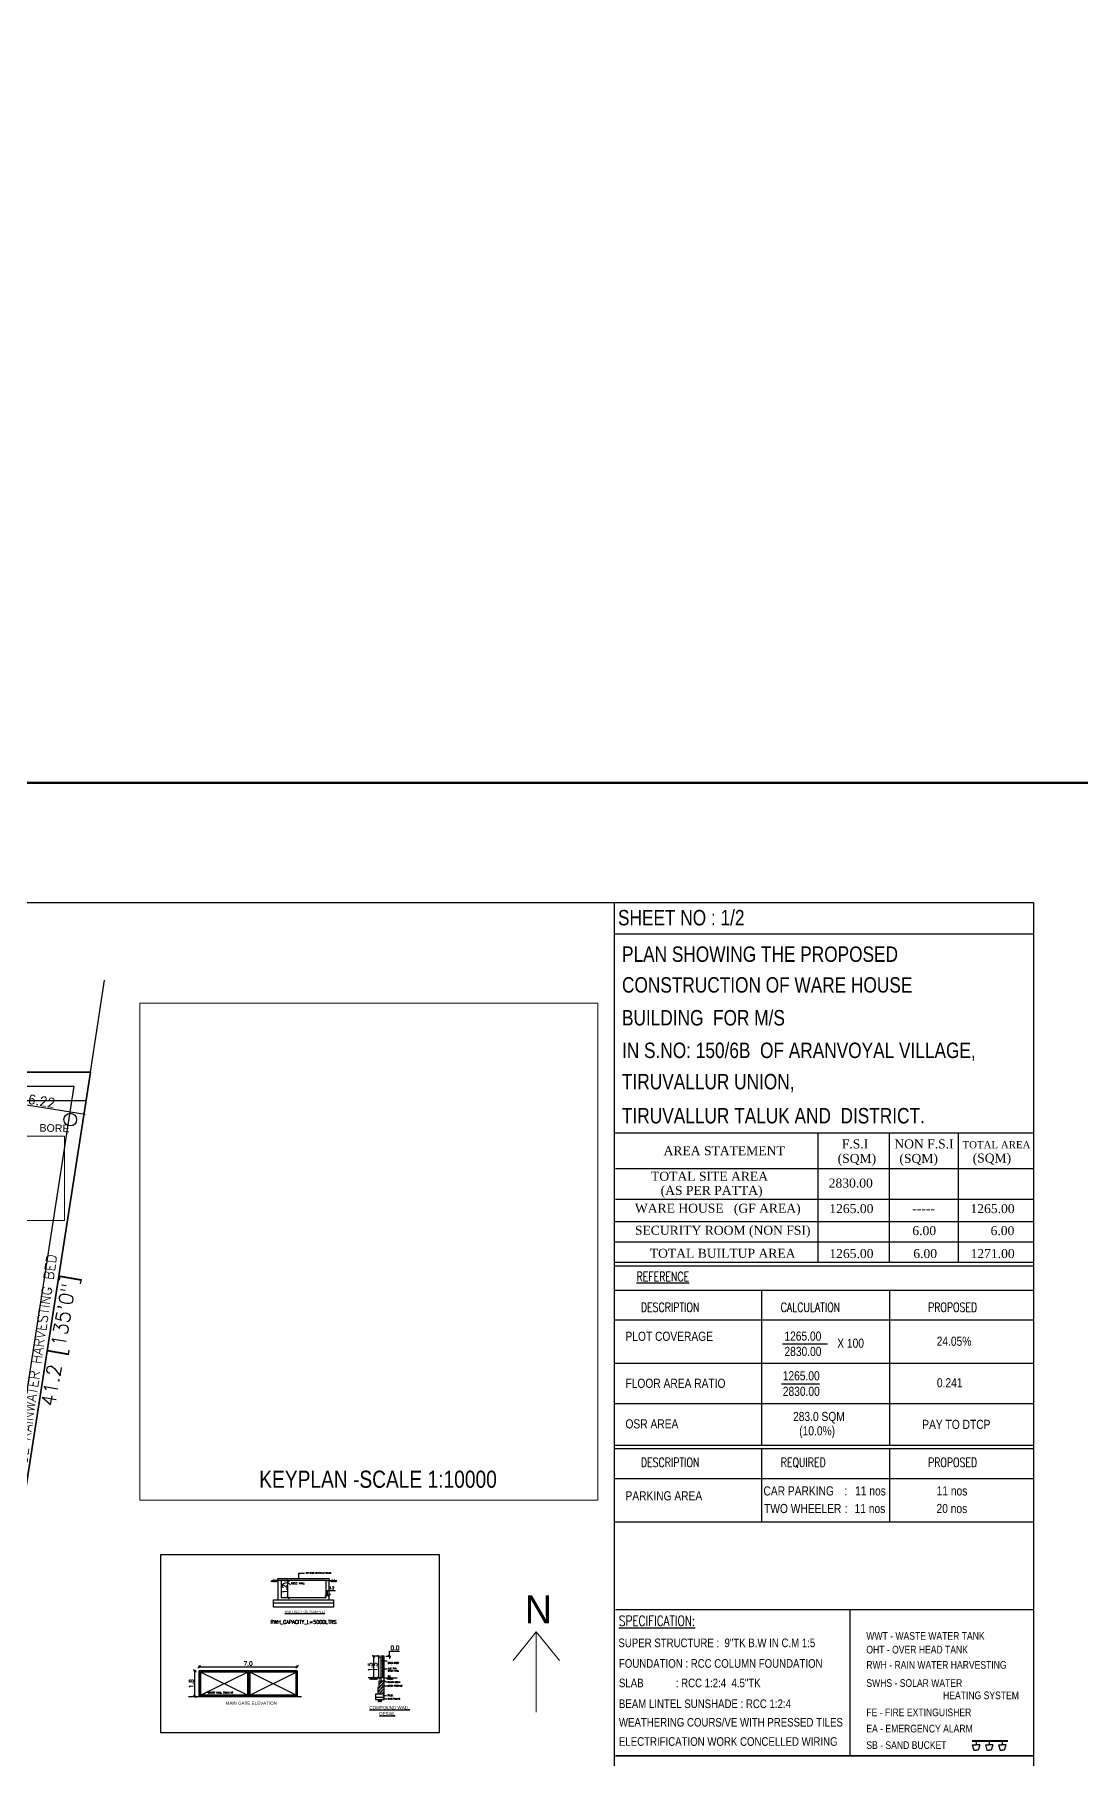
# Model space of a CAD drawing. Header units: metres. Extents: x -178271 to 51524, y -130823 to -18998.
# Drawn here: x -177699.7 to -177625.4, y -113954.4 to -113831.9 of the extents above; entities that cross this region are included whole.
import ezdxf

# ---------------------------------------------------------------- set-up
doc = ezdxf.new("R2010")
doc.units = ezdxf.units.M
doc.header["$MEASUREMENT"] = 0
for name, color, linetype, lineweight in [('BLK_1_INTERNAL_VEHICULAR_ACCESS', 161, 'Continuous', 0), ('Dimension', 7, 'Continuous', 9), ('FLOOR-GROUND', 7, 'Continuous', 50), ('LOCATION_PLAN', 7, 'Continuous', 0), ('NORTH_DIRECTION', 7, 'Continuous', 0), ('WALL', 1, 'Continuous', 30)]:
    doc.layers.add(name, color=color, linetype=linetype, lineweight=lineweight)
for name, color, linetype in [('BLK_1_LVL_0_REAR_SETBACK', 11, 'Continuous'), ('BOUND', 40, 'Continuous'), ('del', 6, 'Continuous'), ('dim', 8, 'Continuous'), ('FURN', 35, 'Continuous'), ('G Line', 253, 'Continuous'), ('LAYER1', 3, 'Continuous'), ('LAYER2', 1, 'Continuous'), ('MAIN_GATE', 57, 'Continuous'), ('PLOT_BOUNDARY', 70, 'Continuous'), ('RN', 52, 'Continuous'), ('RWH', 130, 'Continuous'), ('SNO', 6, 'Continuous'), ('STEX', 1, 'Continuous'), ('TE', 7, 'Continuous'), ('Text', 4, 'Continuous'), ('Topo line', 6, 'Continuous'), ('txt', 2, 'Continuous'), ('WAL', 1, 'Continuous')]:
    doc.layers.add(name, color=color, linetype=linetype)
doc.styles.add('ARIAL', font='arial.ttf')
doc.styles.add('ROMANS', font='romans')
doc.styles.add('ROMANT', font='romant.shx')
doc.styles.add('RS', font='romans.shx')
doc.styles.get("Standard").update_dxf_attribs({"font": 'romans.shx'})
doc.styles.add('style2', font='arial.ttf')
doc.styles.add('style3', font='romantic.ttf', dxfattribs={"width": 0.8})
doc.styles.add('T', font='ROMI____.pfb', dxfattribs={"width": 1.2, "height": 24})
doc.styles.add('T1', font='ROMANS.shx', dxfattribs={"width": 0.96, "height": 4})
doc.styles.add('UATEXT', font='GOTHIC.TTF')
doc.styles.add('USA TEXT', font='GOTHIC.TTF')
doc.dimstyles.new('my1', dxfattribs={"dimtxt": 0.3, "dimasz": 0.1, "dimexe": 0.12, "dimexo": 0.5, "dimgap": 0.1, "dimtad": 1, "dimtoh": 1, "dimzin": 3, "dimdsep": 46, "dimtxsty": 'RS', "dimblk": 'OBLIQUE', "dimcen": 0.09, "dimdle": 0.1, "dimclrd": 8, "dimclre": 8, "dimclrt": 4, "dimadec": 0, "dimazin": 0, "dimtfac": 1, "dimtofl": 0, "dimtmove": 0, "dimatfit": 3, "dimldrblk": 'OBLIQUE', "dimfxl": 0, "dimtolj": 1, "dimtzin": 0, "dimarcsym": 0})
doc.dimstyles.get("Standard").update_dxf_attribs({"dimtxt": 0.3, "dimasz": 0.18, "dimexe": 0.1, "dimexo": 0.22, "dimgap": 0.09, "dimtad": 1, "dimtoh": 1, "dimdec": 1, "dimzin": 0, "dimdsep": 46, "dimtxsty": 'ROMANS', "dimblk": 'OBLIQUE', "dimcen": 0.09, "dimclrd": 8, "dimclre": 8, "dimclrt": 6, "dimadec": 0, "dimazin": 0, "dimtfac": 1, "dimtdec": 1, "dimtofl": 0, "dimtmove": 0, "dimatfit": 3, "dimfxl": 0, "dimtolj": 1, "dimtzin": 0, "dimarcsym": 0})

# ---------------------------------------------------------------- blocks, each defined once
blk = doc.blocks.new('_Oblique')
at = {"color": 0, "linetype": 'ByBlock', "lineweight": -2}
blk.add_line((-0.5, -0.5), (0.5, 0.5), dxfattribs=at)
blk = doc.blocks.new('*D222')
at = {"layer": 'Defpoints', "color": 0, "ltscale": 1000}
for p in [(-177702.32, -113907.65), (-177696.17, -113908.6), (-177696.17, -113908.6)]:
    blk.add_point(p, dxfattribs=at)
at = {"layer": 'dim', "color": 8, "lineweight": -2, "ltscale": 1000}
for p, q in [((-177702.41, -113907.63), (-177696.07, -113908.62)), ((-177702.39, -113908.14), (-177702.33, -113907.77)), ((-177696.24, -113909.1), (-177696.18, -113908.72))]:
    blk.add_line(p, q, dxfattribs=at)
at = {"layer": 'dim', "color": 8, "lineweight": -2, "ltscale": 1000, "xscale": 0.1, "yscale": 0.1, "zscale": 0.1}
for p, rotation in [((-177702.32, -113907.65), 171.1741949623895), ((-177696.17, -113908.6), 351.1741949623895)]:
    blk.add_blockref('_Oblique', p, dxfattribs=dict(at, rotation=rotation))
at = {"layer": 'dim', "color": 4, "ltscale": 1000, "insert": (-177699.17, -113907.7), "char_height": 0.65, "attachment_point": 5, "rotation": 351.1742, "style": 'RS'}
blk.add_mtext('\\A1;6.22', dxfattribs=at)
blk = doc.blocks.new('ARROW2')
at = {"layer": 'FURN'}
for points in [[(0, 0, 0, 1.41, 0), (-4, 4, 1.41, 1.41, 0)], [(0, 0, 0, 1.41, 0), (4, 4, 1.41, 1.41, 0)]]:
    blk.add_lwpolyline(points, format="xyseb", dxfattribs=at)
blk = doc.blocks.new('*D242')
at = {"layer": 'Defpoints', "color": 0}
for p in [(-177678.97, -113942.96), (-177678.74, -113942.78), (-177678.74, -113942.96)]:
    blk.add_point(p, dxfattribs=at)
at = {"layer": 'Dimension', "color": 8, "lineweight": -2}
for p, q in [((-177678.97, -113942.74), (-177678.97, -113942.68)), ((-177678.97, -113942.78), (-177678.74, -113942.78)), ((-177678.86, -113942.78), (-177678.86, -113942.45)), ((-177678.86, -113942.45), (-177678.3, -113942.45)), ((-177678.74, -113942.74), (-177678.74, -113942.68))]:
    blk.add_line(p, q, dxfattribs=at)
at = {"layer": 'Dimension', "color": 8, "lineweight": -2, "xscale": 0.18, "yscale": 0.18, "zscale": 0.18, "rotation": 180}
blk.add_blockref('_Oblique', (-177678.97, -113942.78), dxfattribs=at)
at = {"layer": 'Dimension', "color": 8, "lineweight": -2, "xscale": 0.18, "yscale": 0.18, "zscale": 0.18}
blk.add_blockref('_Oblique', (-177678.74, -113942.78), dxfattribs=at)
at = {"layer": 'Dimension', "color": 6, "insert": (-177678.58, -113942.27), "char_height": 0.18, "attachment_point": 5, "style": 'ROMANS'}
blk.add_mtext('\\A1;0.2', dxfattribs=at)
blk = doc.blocks.new('*D243')
at = {"layer": 'Defpoints', "color": 0}
for p in [(-177682.17, -113941.76), (-177681.67, -113941.76), (-177682.17, -113942.96)]:
    blk.add_point(p, dxfattribs=at)
at = {"layer": 'Dimension', "color": 8, "lineweight": -2}
for p, q in [((-177681.95, -113941.76), (-177681.57, -113941.76)), ((-177681.67, -113942.96), (-177681.67, -113941.76)), ((-177681.95, -113942.96), (-177681.57, -113942.96))]:
    blk.add_line(p, q, dxfattribs=at)
at = {"layer": 'Dimension', "color": 8, "lineweight": -2, "xscale": 0.18, "yscale": 0.18, "zscale": 0.18}
for p, rotation in [((-177681.67, -113941.76), 90), ((-177681.67, -113942.96), 270)]:
    blk.add_blockref('_Oblique', p, dxfattribs=dict(at, rotation=rotation))
at = {"layer": 'Dimension', "color": 6, "insert": (-177681.91, -113942.36), "char_height": 0.3, "attachment_point": 5, "rotation": 90, "style": 'ROMANS'}
blk.add_mtext('\\A1;1.2', dxfattribs=at)
blk = doc.blocks.new('*D253')
at = {"layer": 'Defpoints', "color": 0}
for p in [(-177675.23, -113947.13), (-177674.95, -113947.13), (-177674.95, -113948.67)]:
    blk.add_point(p, dxfattribs=at)
at = {"layer": 'Dimension', "color": 8, "lineweight": -2}
for p, q in [((-177675.17, -113947.13), (-177675.33, -113947.13)), ((-177675.23, -113948.67), (-177675.23, -113947.13)), ((-177675.17, -113948.67), (-177675.33, -113948.67))]:
    blk.add_line(p, q, dxfattribs=at)
at = {"layer": 'Dimension', "color": 8, "lineweight": -2, "xscale": 0.18, "yscale": 0.18, "zscale": 0.18}
for p, rotation in [((-177675.23, -113947.13), 90), ((-177675.23, -113948.67), 270)]:
    blk.add_blockref('_Oblique', p, dxfattribs=dict(at, rotation=rotation))
at = {"layer": 'Dimension', "color": 6, "insert": (-177675.47, -113947.9), "char_height": 0.3, "attachment_point": 5, "rotation": 90, "style": 'ROMANS'}
blk.add_mtext('\\A1;1.5', dxfattribs=at)
blk = doc.blocks.new('*D254')
at = {"layer": 'Defpoints', "color": 0}
for p in [(-177674.95, -113947.13), (-177675.59, -113948.67), (-177674.95, -113948.67)]:
    blk.add_point(p, dxfattribs=at)
at = {"layer": 'Dimension', "color": 8, "lineweight": -2}
for p, q in [((-177675.17, -113947.13), (-177675.69, -113947.13)), ((-177675.59, -113947.13), (-177675.59, -113948.67)), ((-177675.17, -113948.67), (-177675.69, -113948.67))]:
    blk.add_line(p, q, dxfattribs=at)
at = {"layer": 'Dimension', "color": 8, "lineweight": -2, "xscale": 0.18, "yscale": 0.18, "zscale": 0.18}
for p, rotation in [((-177675.59, -113947.13), 90), ((-177675.59, -113948.67), 270)]:
    blk.add_blockref('_Oblique', p, dxfattribs=dict(at, rotation=rotation))
at = {"layer": 'Dimension', "color": 6, "insert": (-177675.83, -113947.9), "char_height": 0.3, "attachment_point": 5, "rotation": 90, "style": 'ROMANS'}
blk.add_mtext('\\A1;1.5', dxfattribs=at)
blk = doc.blocks.new('*D255')
at = {"layer": 'Defpoints', "color": 0}
for p in [(-177674.95, -113947.13), (-177674.95, -113947.13), (-177674.47, -113947.13)]:
    blk.add_point(p, dxfattribs=at)
at = {"layer": 'Dimension', "color": 8, "lineweight": -2}
for p, q in [((-177674.73, -113947.13), (-177674.37, -113947.13)), ((-177674.73, -113947.13), (-177674.37, -113947.13)), ((-177674.47, -113947.13), (-177674.47, -113946.77)), ((-177674.47, -113946.77), (-177673.76, -113946.77)), ((-177674.47, -113947.13), (-177674.47, -113947.31))]:
    blk.add_line(p, q, dxfattribs=at)
at = {"layer": 'Dimension', "color": 8, "lineweight": -2, "xscale": 0.18, "yscale": 0.18, "zscale": 0.18}
for rotation in [90, 270]:
    blk.add_blockref('_Oblique', (-177674.47, -113947.13), dxfattribs=dict(at, rotation=rotation))
at = {"layer": 'Dimension', "color": 6, "insert": (-177674.07, -113946.53), "char_height": 0.3, "attachment_point": 5, "style": 'ROMANS'}
blk.add_mtext('\\A1;0.0', dxfattribs=at)
blk = doc.blocks.new('*D256')
at = {"layer": 'Defpoints', "color": 0}
for p in [(-177688.29, -113948.17), (-177687.98, -113948.17), (-177687.98, -113949.98)]:
    blk.add_point(p, dxfattribs=at)
at = {"layer": 'Dimension', "color": 8, "lineweight": -2}
for p, q in [((-177688.2, -113948.17), (-177688.39, -113948.17)), ((-177688.29, -113949.98), (-177688.29, -113948.17)), ((-177688.2, -113949.98), (-177688.39, -113949.98))]:
    blk.add_line(p, q, dxfattribs=at)
at = {"layer": 'Dimension', "color": 8, "lineweight": -2, "xscale": 0.18, "yscale": 0.18, "zscale": 0.18}
for p, rotation in [((-177688.29, -113948.17), 90), ((-177688.29, -113949.98), 270)]:
    blk.add_blockref('_Oblique', p, dxfattribs=dict(at, rotation=rotation))
at = {"layer": 'Dimension', "color": 6, "insert": (-177688.53, -113949.08), "char_height": 0.3, "attachment_point": 5, "rotation": 90, "style": 'ROMANS'}
blk.add_mtext('\\A1;1.8', dxfattribs=at)
blk = doc.blocks.new('*D257')
at = {"layer": 'Defpoints', "color": 0}
for p in [(-177681.02, -113947.88), (-177687.98, -113948.17), (-177681.02, -113948.17)]:
    blk.add_point(p, dxfattribs=at)
at = {"layer": 'Dimension', "color": 8, "lineweight": -2}
for p, q in [((-177687.98, -113947.95), (-177687.98, -113947.78)), ((-177687.98, -113947.88), (-177681.02, -113947.88)), ((-177681.02, -113947.95), (-177681.02, -113947.78))]:
    blk.add_line(p, q, dxfattribs=at)
at = {"layer": 'Dimension', "color": 8, "lineweight": -2, "xscale": 0.18, "yscale": 0.18, "zscale": 0.18, "rotation": 180}
blk.add_blockref('_Oblique', (-177687.98, -113947.88), dxfattribs=at)
at = {"layer": 'Dimension', "color": 8, "lineweight": -2, "xscale": 0.18, "yscale": 0.18, "zscale": 0.18}
blk.add_blockref('_Oblique', (-177681.02, -113947.88), dxfattribs=at)
at = {"layer": 'Dimension', "color": 6, "insert": (-177684.5, -113947.64), "char_height": 0.3, "attachment_point": 5, "style": 'ROMANS'}
blk.add_mtext('\\A1;7.0', dxfattribs=at)

msp = doc.modelspace()

# ---------------------------------------------------------------- linework, layer by layer
for p, q in [((-177658.474, -114008.956), (-177658.474, -113893.585)), ((-177628.768, -113895.848), (-177658.474, -113895.848)), ((-177628.717, -113909.971), (-177658.435, -113909.971)), ((-177628.717, -113909.971), (-177658.435, -113909.971))]:
    msp.add_line(p, q)
at = {"layer": 'BLK_1_INTERNAL_VEHICULAR_ACCESS'}
msp.add_lwpolyline([(-177697.533, -113916.188), (-177702.315, -113916.188), (-177702.315, -113910.188), (-177697.533, -113910.188)], close=True, dxfattribs=at)
at = {"layer": 'BLK_1_LVL_0_REAR_SETBACK'}
msp.add_lwpolyline([(-177702.315, -113935.147), (-177702.315, -113907.647), (-177696.017, -113907.647), (-177700.287, -113935.147)], close=True, dxfattribs=at)
at = {"layer": 'BOUND', "ltscale": 150}
for p, q in [((-177796.158, -113905.647), (-177695.706, -113905.647)), ((-177695.706, -113905.647), (-177702.046, -113946.473))]:
    msp.add_line(p, q, dxfattribs=at)
at = {"layer": 'Defpoints', "color": 0, "linetype": 'ByBlock'}
for p in [(-177681.805, -113941.759), (-177681.805, -113942.959)]:
    msp.add_point(p, dxfattribs=at)
at = {"layer": 'del', "ltscale": 2}
for p, q in [((-177633.091, -113953.104), (-177630.537, -113953.104)), ((-177633.091, -113953.158), (-177630.537, -113953.158)), ((-177633.068, -113953.411), (-177632.952, -113953.804)), ((-177633.068, -113953.411), (-177632.799, -113953.411)), ((-177632.952, -113953.804), (-177632.799, -113953.804)), ((-177632.799, -113953.104), (-177632.799, -113953.374)), ((-177632.799, -113953.411), (-177632.799, -113953.374)), ((-177632.53, -113953.411), (-177632.799, -113953.411)), ((-177632.646, -113953.804), (-177632.799, -113953.804)), ((-177632.53, -113953.411), (-177632.646, -113953.804)), ((-177632.143, -113953.411), (-177631.874, -113953.411)), ((-177632.143, -113953.411), (-177632.027, -113953.804)), ((-177632.027, -113953.804), (-177631.874, -113953.804)), ((-177631.874, -113953.104), (-177631.874, -113953.374)), ((-177631.874, -113953.411), (-177631.874, -113953.374)), ((-177631.604, -113953.411), (-177631.874, -113953.411)), ((-177631.721, -113953.804), (-177631.874, -113953.804)), ((-177631.604, -113953.411), (-177631.721, -113953.804)), ((-177631.217, -113953.411), (-177631.101, -113953.804)), ((-177631.217, -113953.411), (-177630.948, -113953.411)), ((-177631.101, -113953.804), (-177630.948, -113953.804)), ((-177630.948, -113953.104), (-177630.948, -113953.374)), ((-177630.948, -113953.411), (-177630.948, -113953.374)), ((-177630.679, -113953.411), (-177630.948, -113953.411)), ((-177630.795, -113953.804), (-177630.948, -113953.804)), ((-177630.679, -113953.411), (-177630.795, -113953.804))]:
    msp.add_line(p, q, dxfattribs=at)
at = {"layer": 'dim'}
for p, q in [((-177675.065, -113947.134), (-177675.065, -113948.667)), ((-177674.95, -113947.134), (-177675.065, -113947.134)), ((-177675.005, -113947.455), (-177674.635, -113947.455)), ((-177674.95, -113947.287), (-177674.844, -113947.134)), ((-177674.95, -113947.242), (-177674.875, -113947.134)), ((-177674.95, -113947.472), (-177674.835, -113947.305)), ((-177674.95, -113947.517), (-177674.835, -113947.35)), ((-177674.95, -113947.702), (-177674.835, -113947.535)), ((-177674.95, -113947.747), (-177674.835, -113947.58)), ((-177674.95, -113947.932), (-177674.835, -113947.765)), ((-177674.95, -113947.977), (-177674.835, -113947.81)), ((-177675.856, -113948.769), (-177675.759, -113948.667)), ((-177675.779, -113948.769), (-177675.682, -113948.667)), ((-177675.662, -113948.769), (-177675.759, -113948.667)), ((-177675.703, -113948.769), (-177675.606, -113948.667)), ((-177675.585, -113948.769), (-177675.682, -113948.667)), ((-177675.626, -113948.769), (-177675.529, -113948.667)), ((-177675.508, -113948.769), (-177675.606, -113948.667)), ((-177675.549, -113948.769), (-177675.452, -113948.667)), ((-177675.432, -113948.769), (-177675.529, -113948.667)), ((-177675.473, -113948.769), (-177675.376, -113948.667)), ((-177675.355, -113948.769), (-177675.452, -113948.667)), ((-177675.278, -113948.769), (-177675.376, -113948.667)), ((-177675.295, -113949.439), (-177674.835, -113948.948)), ((-177675.295, -113949.477), (-177674.835, -113948.986)), ((-177675.218, -113949.17), (-177674.962, -113948.897)), ((-177675.218, -113949.133), (-177674.997, -113948.897)), ((-177674.95, -113948.162), (-177674.835, -113947.995)), ((-177674.95, -113948.207), (-177674.835, -113948.04)), ((-177674.95, -113948.392), (-177674.835, -113948.225)), ((-177674.95, -113948.437), (-177674.835, -113948.27)), ((-177674.95, -113948.622), (-177674.835, -113948.455)), ((-177674.95, -113948.667), (-177674.835, -113948.5)), ((-177674.917, -113948.014), (-177674.635, -113948.014)), ((-177674.913, -113948.792), (-177674.694, -113948.942)), ((-177674.694, -113948.942), (-177674.611, -113948.942)), ((-177674.621, -113948.769), (-177674.524, -113948.667)), ((-177674.545, -113948.769), (-177674.448, -113948.667)), ((-177674.427, -113948.769), (-177674.524, -113948.667)), ((-177674.468, -113948.769), (-177674.371, -113948.667)), ((-177674.35, -113948.769), (-177674.448, -113948.667)), ((-177674.391, -113948.769), (-177674.294, -113948.667)), ((-177674.274, -113948.769), (-177674.371, -113948.667)), ((-177674.315, -113948.769), (-177674.218, -113948.667)), ((-177674.197, -113948.769), (-177674.294, -113948.667)), ((-177687.625, -113949.858), (-177687.613, -113949.791)), ((-177687.625, -113949.858), (-177687.558, -113949.842)), ((-177675.295, -113949.663), (-177674.835, -113949.173)), ((-177675.295, -113949.701), (-177674.835, -113949.21)), ((-177675.229, -113949.817), (-177674.835, -113949.397)), ((-177675.194, -113949.817), (-177674.835, -113949.434)), ((-177675.019, -113949.817), (-177674.835, -113949.621)), ((-177674.984, -113949.817), (-177674.835, -113949.658)), ((-177674.973, -113949.229), (-177674.603, -113949.229)), ((-177674.935, -113949.914), (-177674.664, -113949.914)), ((-177674.935, -113950.163), (-177674.656, -113950.163))]:
    msp.add_line(p, q, dxfattribs=at)
msp.add_arc((-177687.388, -113949.949), 0.254, 83.35485, 159.01193, dxfattribs=at)
at = {"layer": 'FLOOR-GROUND', "color": 64}
msp.add_lwpolyline([(-177817.892, -113885.098), (-177528.236, -113885.098), (-177528.236, -114013.31), (-177817.892, -114013.31)], close=True, dxfattribs=at)
at = {"layer": 'FURN'}
for p, q in [((-177680.893, -113941.23), (-177680.491, -113941.23)), ((-177680.893, -113941.609), (-177680.893, -113941.23))]:
    msp.add_line(p, q, dxfattribs=at)
msp.add_arc((-177681.79, -113942.343), 0.42, 44.83645, 153.69582, dxfattribs=at)
at = {"layer": 'G Line', "linetype": 'ByBlock', "lineweight": -2}
msp.add_lwpolyline([(-177690.711, -113939.891), (-177670.935, -113939.891), (-177670.935, -113952.579), (-177690.711, -113952.579)], close=True, dxfattribs=at)
at = {"layer": 'LAYER1', "ltscale": 750}
msp.add_circle((-177697.135, -113909.015), 0.448, dxfattribs=at)
at = {"layer": 'LAYER2', "color": 6, "ltscale": 1000}
msp.add_lwpolyline([(-177796.158, -113905.647), (-177695.706, -113905.647), (-177702.046, -113946.473), (-177709.001, -113947.613), (-177769.974, -113931.651)], close=True, dxfattribs=at)
at = {"layer": 'LOCATION_PLAN'}
msp.add_lwpolyline([(-177692.182, -113900.745), (-177659.666, -113900.745), (-177659.666, -113936.042), (-177692.182, -113936.042)], close=True, dxfattribs=at)
at = {"layer": 'MAIN_GATE'}
msp.add_lwpolyline([(-177687.975, -113948.169), (-177681.015, -113948.169), (-177681.015, -113949.983), (-177687.975, -113949.983)], close=True, dxfattribs=at)
at = {"layer": 'NORTH_DIRECTION'}
for points in [[(-177664.044, -113951.106), (-177664.044, -113951.106), (-177664.044, -113945.39), (-177665.685, -113947.425)], [(-177662.389, -113947.442), (-177662.389, -113947.442), (-177664.044, -113945.39)]]:
    msp.add_lwpolyline(points, dxfattribs=at)
at = {"layer": 'PLOT_BOUNDARY', "linetype": 'ByBlock'}
msp.add_lwpolyline([(-177796.158, -113905.647), (-177695.706, -113905.647), (-177702.046, -113946.473), (-177709.001, -113947.613), (-177769.974, -113931.651)], close=True, dxfattribs=at)
at = {"layer": 'RN', "ltscale": 18}
msp.add_line((-177628.732, -113954.212), (-177658.418, -113954.212), dxfattribs=at)
at = {"layer": 'RWH', "ltscale": 400}
msp.add_lwpolyline([(-177769.974, -113931.651), (-177709.001, -113947.613), (-177702.046, -113946.473), (-177695.706, -113905.647), (-177796.158, -113905.647), (-177795.151, -113906.647), (-177696.874, -113906.647), (-177702.923, -113945.604), (-177708.953, -113946.592), (-177769.721, -113930.684)], close=True, dxfattribs=at)
at = {"layer": 'STEX', "ltscale": 1500}
msp.add_lwpolyline([(-177810.394, -113893.585), (-177628.712, -113893.585), (-177628.712, -114008.956), (-177810.394, -114008.956)], close=True, dxfattribs=at)
at = {"layer": 'Topo line', "ltscale": 1000}
msp.add_line((-177695.706, -113905.647), (-177694.692, -113899.113), dxfattribs=at)
at = {"layer": 'txt'}
for p, q in [((-177644.048, -113909.971), (-177644.048, -113912.477)), ((-177638.981, -113909.971), (-177638.981, -113912.477)), ((-177634.072, -113909.971), (-177634.072, -113912.477)), ((-177658.418, -113912.477), (-177628.7, -113912.477)), ((-177644.048, -113912.477), (-177644.048, -113919.14)), ((-177638.981, -113912.477), (-177638.981, -113919.14)), ((-177634.072, -113912.477), (-177634.072, -113919.14)), ((-177658.418, -113914.675), (-177628.7, -113914.675)), ((-177658.474, -113916.24), (-177628.717, -113916.24)), ((-177658.474, -113916.24), (-177628.773, -113916.24)), ((-177658.474, -113916.24), (-177628.773, -113916.24)), ((-177658.474, -113917.69), (-177628.773, -113917.69)), ((-177658.474, -113919.14), (-177628.773, -113919.14)), ((-177658.474, -113919.402), (-177628.773, -113919.402)), ((-177628.713, -113921.156), (-177658.474, -113921.156)), ((-177648.035, -113921.156), (-177648.035, -113932.145)), ((-177638.94, -113921.156), (-177638.94, -113932.145)), ((-177628.713, -113923.251), (-177658.474, -113923.251)), ((-177658.474, -113926.311), (-177628.713, -113926.311)), ((-177658.474, -113929.183), (-177628.713, -113929.183)), ((-177658.474, -113929.183), (-177628.713, -113929.183)), ((-177658.474, -113929.183), (-177628.713, -113929.183)), ((-177658.474, -113932.145), (-177628.713, -113932.145)), ((-177658.474, -113932.145), (-177628.713, -113932.145)), ((-177658.474, -113932.38), (-177628.713, -113932.38)), ((-177648.035, -113932.38), (-177648.035, -113937.579)), ((-177638.94, -113932.38), (-177638.94, -113937.579)), ((-177628.713, -113934.533), (-177658.474, -113934.533)), ((-177658.474, -113937.579), (-177628.713, -113937.579)), ((-177658.418, -113943.804), (-177628.712, -113943.804)), ((-177641.744, -113954.212), (-177641.744, -113943.804)), ((-177658.418, -113954.212), (-177628.712, -113954.212)), ((-177642.632, -113954.212), (-177658.418, -113954.212)), ((-177628.712, -113954.212), (-177658.399, -113954.212))]:
    msp.add_line(p, q, dxfattribs=at)
at = {"layer": 'txt', "color": 6}
for p, q in [((-177646.544, -113924.937), (-177643.356, -113924.937)), ((-177646.627, -113927.77), (-177643.925, -113927.77))]:
    msp.add_line(p, q, dxfattribs=at)
at = {"layer": 'WAL', "color": 12}
for p, q in [((-177682.869, -113941.834), (-177682.797, -113941.758)), ((-177682.812, -113941.834), (-177682.74, -113941.758)), ((-177682.724, -113941.834), (-177682.797, -113941.758)), ((-177682.755, -113941.834), (-177682.682, -113941.758)), ((-177682.667, -113941.834), (-177682.74, -113941.758)), ((-177682.698, -113941.834), (-177682.625, -113941.758)), ((-177682.61, -113941.834), (-177682.682, -113941.758)), ((-177682.641, -113941.834), (-177682.568, -113941.758)), ((-177682.583, -113941.834), (-177682.511, -113941.758)), ((-177682.496, -113941.834), (-177682.568, -113941.758)), ((-177678.629, -113941.834), (-177678.556, -113941.758)), ((-177678.572, -113941.834), (-177678.499, -113941.758)), ((-177678.484, -113941.834), (-177678.556, -113941.758)), ((-177678.515, -113941.834), (-177678.442, -113941.758)), ((-177678.427, -113941.834), (-177678.499, -113941.758)), ((-177678.457, -113941.834), (-177678.385, -113941.758)), ((-177678.37, -113941.834), (-177678.442, -113941.758)), ((-177678.4, -113941.834), (-177678.328, -113941.758)), ((-177678.313, -113941.834), (-177678.385, -113941.758)), ((-177678.343, -113941.834), (-177678.271, -113941.758)), ((-177678.256, -113941.834), (-177678.328, -113941.758)), ((-177678.198, -113941.834), (-177678.271, -113941.758))]:
    msp.add_line(p, q, dxfattribs=at)
at = {"layer": 'WAL', "color": 7}
for p, q in [((-177682.242, -113941.759), (-177682.779, -113941.759)), ((-177678.894, -113941.759), (-177678.201, -113941.759))]:
    msp.add_line(p, q, dxfattribs=at)
at = {"layer": 'WAL', "color": 1}
for p, q in [((-177682.553, -113941.834), (-177682.625, -113941.758)), ((-177682.439, -113941.834), (-177682.511, -113941.758))]:
    msp.add_line(p, q, dxfattribs=at)
at = {"layer": 'WALL'}
for p, q in [((-177682.394, -113941.759), (-177682.394, -113941.607)), ((-177682.394, -113941.607), (-177678.97, -113941.607)), ((-177682.394, -113941.759), (-177682.394, -113942.959)), ((-177678.894, -113941.759), (-177682.242, -113941.759)), ((-177682.166, -113941.759), (-177682.166, -113942.959)), ((-177678.97, -113941.607), (-177678.741, -113941.607)), ((-177678.97, -113942.959), (-177678.97, -113941.759)), ((-177678.741, -113941.607), (-177678.741, -113941.759)), ((-177678.741, -113943.112), (-177678.741, -113941.759)), ((-177682.394, -113942.959), (-177682.394, -113943.112)), ((-177682.166, -113942.959), (-177678.97, -113942.959)), ((-177682.699, -113943.645), (-177682.699, -113943.112)), ((-177682.699, -113943.112), (-177682.394, -113943.112)), ((-177682.699, -113943.34), (-177678.437, -113943.34)), ((-177678.437, -113943.645), (-177682.699, -113943.645)), ((-177682.394, -113943.112), (-177678.741, -113943.112)), ((-177678.741, -113943.112), (-177678.437, -113943.112)), ((-177678.437, -113943.112), (-177678.437, -113943.645)), ((-177674.95, -113947.134), (-177674.95, -113948.667)), ((-177674.835, -113947.134), (-177674.95, -113947.134)), ((-177674.835, -113948.667), (-177674.835, -113947.134)), ((-177675.065, -113948.667), (-177675.985, -113948.667)), ((-177674.835, -113948.897), (-177675.218, -113948.897)), ((-177675.218, -113948.897), (-177675.218, -113949.357)), ((-177674.835, -113948.667), (-177675.065, -113948.667)), ((-177675.065, -113948.667), (-177675.065, -113948.897)), ((-177674.835, -113948.897), (-177674.835, -113948.667)), ((-177674.835, -113948.667), (-177673.915, -113948.667)), ((-177674.835, -113949.357), (-177674.835, -113948.897)), ((-177674.835, -113949.817), (-177675.448, -113949.817)), ((-177675.448, -113949.817), (-177675.448, -113950.2)), ((-177674.835, -113950.047), (-177675.448, -113950.047)), ((-177675.448, -113950.2), (-177674.835, -113950.2)), ((-177675.218, -113949.357), (-177675.295, -113949.357)), ((-177675.295, -113949.357), (-177675.295, -113949.817)), ((-177674.835, -113949.817), (-177674.835, -113949.357)), ((-177674.835, -113950.2), (-177674.835, -113949.817))]:
    msp.add_line(p, q, dxfattribs=at)
at = {"layer": 'WALL', "color": 1}
for p, q in [((-177681.015, -113948.169), (-177687.975, -113948.169)), ((-177687.975, -113948.169), (-177687.975, -113949.983)), ((-177687.892, -113948.252), (-177687.892, -113949.858)), ((-177684.604, -113949.858), (-177687.892, -113948.252)), ((-177684.553, -113948.252), (-177687.892, -113948.252)), ((-177687.841, -113949.858), (-177684.553, -113948.252)), ((-177684.553, -113948.252), (-177684.553, -113949.858)), ((-177684.47, -113948.169), (-177684.47, -113949.858)), ((-177681.099, -113948.252), (-177684.386, -113948.252)), ((-177681.149, -113949.858), (-177684.386, -113948.252)), ((-177684.386, -113948.252), (-177684.386, -113949.858)), ((-177684.336, -113949.858), (-177681.099, -113948.252)), ((-177681.099, -113949.858), (-177681.099, -113948.252)), ((-177681.015, -113949.983), (-177681.015, -113948.169)), ((-177688.725, -113949.983), (-177680.72, -113949.983)), ((-177687.975, -113949.858), (-177681.015, -113949.858))]:
    msp.add_line(p, q, dxfattribs=at)

# ---------------------------------------------------------------- block references
at = {"layer": 'dim', "xscale": -0.0063446969725192, "yscale": 0.0063446969725192, "zscale": 0.0063446969696914}
msp.add_blockref('ARROW2', (-177680.893, -113941.609), dxfattribs=at)
at = {"layer": 'dim', "xscale": -0.0063446968084285, "yscale": 0.0063446969725192, "zscale": 0.0063446969696914, "rotation": 316.4060940322523}
msp.add_blockref('ARROW2', (-177682.166, -113942.156), dxfattribs=at)

# ---------------------------------------------------------------- texts
at = {"layer": 'dim', "color": 2, "style": 'T1', "width": 0.96}
for s, height, p in [('TOP TO BE HERMITICALLY SEALED', 0.08327, (-177680.405, -113941.262)), ('R.C.C. WALL', 0.12689, (-177681.451, -113942.007))]:
    msp.add_text(s, height=height, dxfattribs=at).set_placement(p)
at = {"layer": 'dim', "style": 'T1', "width": 0.96}
for s, height, p in [('BRICK PIER', 0.1048, (-177674.579, -113947.661)), ('4.5" THK.', 0.1048, (-177674.579, -113948.054)), ('BRICK WALL', 0.1048, (-177674.579, -113948.223)), ('PLINTH BEAM', 0.10478, (-177674.579, -113949.02)), ('G.L', 0.1048, (-177674.564, -113948.607)), ('DWARF WALL 75MM HT', 0.12277, (-177687.344, -113949.783)), ('600', 0.1048, (-177675.277, -113950.359)), ('SAND FILLING', 0.10478, (-177674.602, -113950.212)), ('P.C.C.', 0.1048, (-177674.602, -113949.958)), ('BRICK FOOTING', 0.10478, (-177674.579, -113949.28))]:
    msp.add_text(s, height=height, dxfattribs=at).set_placement(p)
at = {"layer": 'NORTH_DIRECTION', "insert": (-177664.853, -113942.795), "char_height": 2, "attachment_point": 1, "style": 'USA TEXT'}
msp.add_mtext_dynamic_manual_height_columns('N', width=1.18507, gutter_width=30, heights=[2.651], dxfattribs=at)
at = {"layer": 'RWH', "insert": (-177680.568, -113944.703), "char_height": 0.25, "attachment_point": 5}
msp.add_mtext_dynamic_manual_height_columns('RWH_CAPACITY_L=5000LTRS', width=9.36957, gutter_width=0.9, heights=[0], dxfattribs=at)
at = {"layer": 'SNO'}
msp.add_text('1M WIDE RAINWATER HARVESTING BED', height=0.7, rotation=81.80003, dxfattribs=at).set_placement((-177700.621, -113936.246))
at = {"layer": 'TE', "color": 1, "style": 'T', "width": 0.96}
for p in [(-177682.755, -113941.707), (-177678.585, -113941.707)]:
    msp.add_text('G.L', height=0.1142, dxfattribs=at).set_placement(p)
at = {"layer": 'Text', "color": 0, "linetype": 'ByBlock', "lineweight": 18, "style": 'ARIAL'}
msp.add_text('BORE', height=0.54, rotation=358.65081, dxfattribs=at).set_placement((-177699.328, -113909.863))
at = {"layer": 'Text', "style": 'UATEXT'}
msp.add_text('%%URWH SECTION (SAMPLE)', height=0.1696, dxfattribs=at).set_placement((-177681.886, -113944.049))
at = {"layer": 'Text', "color": 5, "style": 'T', "width": 0.96}
for s, p in [('MAIN GATE ELEVATION', (-177686.104, -113950.577)), ('%%UCOMPOUND WALL%%U', (-177675.888, -113950.894)), ('%%UDETAIL%%U', (-177675.182, -113951.315))]:
    msp.add_text(s, height=0.22957, dxfattribs=at).set_placement(p)
at = {"layer": 'Topo line', "ltscale": 500, "insert": (-177699.218, -113929.273), "char_height": 1, "attachment_point": 1, "rotation": 80.30539}
msp.add_mtext_dynamic_manual_height_columns('{\\Fsimplex|c0;41.2 [135\'0"]}', width=42.21307, gutter_width=750, heights=[0], dxfattribs=at)
at = {"layer": 'txt'}
for s, height, style, width, p in [('SHEET NO : 1/2', 1.09622, 'style2', 0.8, (-177658.235, -113895.219)), ('PLAN SHOWING THE PROPOSED ', 1.09622, 'style2', 0.8, (-177657.949, -113897.811)), ('CONSTRUCTION OF WARE HOUSE ', 1.09622, 'style2', 0.8, (-177657.949, -113899.996)), ('BUILDING  FOR M/S', 1.09622, 'style2', 0.8, (-177657.949, -113902.328)), ('IN S.NO: 150/6B  OF ARANVOYAL VILLAGE, ', 1.09622, 'style2', 0.8, (-177657.949, -113904.642)), ('TIRUVALLUR UNION, ', 1.09622, 'style2', 0.8, (-177657.949, -113906.866)), ('TIRUVALLUR TALUK AND  DISTRICT.', 1.09622, 'style2', 0.8, (-177657.949, -113909.286)), ('%%uREFERENCE', 0.65004, 'ROMANT', 0.75, (-177656.917, -113920.487)), ('DESCRIPTION', 0.65004, 'ROMANT', 0.75, (-177656.608, -113922.667)), ('CALCULATION', 0.65004, 'ROMANT', 0.75, (-177646.675, -113922.667)), ('PROPOSED', 0.65, 'ROMANT', 0.75, (-177636.213, -113922.667)), ('OSR AREA', 0.65, 'style2', 0.8, (-177657.702, -113930.948)), ('283.0 SQM', 0.65, 'style2', 0.8, (-177645.799, -113930.424)), ('(10.0%%%)', 0.65, 'style2', 0.8, (-177645.362, -113931.443)), ('PAY TO DTCP', 0.65004, 'style2', 0.8, (-177636.624, -113930.987)), ('DESCRIPTION', 0.65004, 'ROMANT', 0.75, (-177656.608, -113933.686)), ('REQUIRED', 0.65, 'ROMANT', 0.75, (-177646.675, -113933.686)), ('PROPOSED', 0.65, 'ROMANT', 0.75, (-177636.213, -113933.686)), ('KEYPLAN -SCALE 1:10000', 1.21802, 'style2', 0.8, (-177683.711, -113935.164)), ('PARKING AREA', 0.65004, 'style2', 0.8, (-177657.702, -113936.06)), ('CAR PARKING', 0.65004, 'style2', 0.8, (-177647.902, -113935.709)), (':', 0.65, 'style2', 0.8, (-177642.163, -113935.709)), ('11 nos', 0.65, 'style2', 0.8, (-177641.393, -113935.709)), ('11 nos', 0.65, 'style2', 0.8, (-177635.602, -113935.709)), ('TWO WHEELER', 0.65004, 'style2', 0.8, (-177647.859, -113936.959)), (':', 0.65, 'style2', 0.8, (-177642.119, -113936.959)), ('11 nos', 0.65, 'style2', 0.8, (-177641.43, -113936.959)), ('20 nos', 0.65, 'style2', 0.8, (-177635.612, -113936.959)), ('%%uSPECIFICATION:', 0.72752, 'ROMANT', 0.75, (-177658.171, -113944.974)), ('WWT - WASTE WATER TANK', 0.54564, 'style2', 0.8, (-177640.594, -113945.957)), ('SUPER STRUCTURE :  9"TK B.W IN C.M 1:5', 0.61291, 'style2', 0.8, (-177658.203, -113946.484)), ('OHT - OVER HEAD TANK', 0.54564, 'style2', 0.8, (-177640.594, -113946.933)), ('FOUNDATION : RCC COLUMN FOUNDATION', 0.61291, 'style2', 0.8, (-177658.166, -113947.946)), ('RWH - RAIN WATER HARVESTING', 0.54564, 'style2', 0.8, (-177640.594, -113948.014)), ('SLAB            : RCC 1:2:4  4.5"TK ', 0.61291, 'style2', 0.8, (-177658.166, -113949.332)), ('SWHS - SOLAR WATER ', 0.54564, 'style2', 0.8, (-177640.594, -113949.303)), ('BEAM LINTEL SUNSHADE : RCC 1:2:4', 0.61291, 'style2', 0.8, (-177658.166, -113950.809)), ('HEATING SYSTEM', 0.54564, 'style2', 0.8, (-177635.145, -113950.18)), ('WEATHERING COURS/VE WITH PRESSED TILES', 0.61291, 'style2', 0.8, (-177658.166, -113952.124)), ('FE - FIRE EXTINGUISHER ', 0.54564, 'style2', 0.8, (-177640.594, -113951.389)), ('EA - EMERGENCY ALARM', 0.54564, 'style2', 0.8, (-177640.594, -113952.541)), ('ELECTRIFICATION WORK CONCELLED WIRING ', 0.61291, 'style2', 0.8, (-177658.166, -113953.491)), ('SB - SAND BUCKET', 0.54564, 'style2', 0.8, (-177640.594, -113953.714))]:
    msp.add_text(s, height=height, dxfattribs=dict(at, style=style, width=width)).set_placement(p)
at = {"layer": 'txt', "color": 3, "lineweight": 25, "style": 'style3'}
for s, height, p in [('%%u%%uAREA STATEMENT', 0.63896, (-177654.996, -113911.544)), ('F.S.I', 0.639, (-177642.338, -113911.059)), ('NON F.S.I', 0.639, (-177638.608, -113911.059)), ('TOTAL AREA', 0.5112, (-177633.767, -113911.053)), ('(SQM)', 0.639, (-177642.633, -113912.088)), ('(SQM)', 0.639, (-177638.247, -113912.088)), ('(SQM)', 0.639, (-177633.045, -113912.063)), ('TOTAL SITE AREA', 0.63896, (-177655.886, -113913.358)), ('2830.00', 0.639, (-177643.271, -113913.842)), ('(AS PER PATTA)', 0.63896, (-177655.206, -113914.361)), ('WARE HOUSE   (GF AREA)', 0.63896, (-177657.029, -113915.628)), ('1265.00', 0.639, (-177643.226, -113915.655)), ('-----', 0.639, (-177637.329, -113915.655)), ('1265.00', 0.639, (-177633.201, -113915.655)), ('SECURITY ROOM (NON FSI)', 0.63896, (-177657.029, -113917.193)), ('6.00', 0.639, (-177637.329, -113917.22)), ('6.00', 0.639, (-177631.77, -113917.22)), ('TOTAL BUILTUP AREA', 0.63896, (-177655.975, -113918.828)), ('1265.00', 0.639, (-177643.224, -113918.848)), ('6.00', 0.639, (-177637.26, -113918.848)), ('1271.00', 0.639, (-177633.196, -113918.848))]:
    msp.add_text(s, height=height, dxfattribs=at).set_placement(p)
at = {"layer": 'txt', "color": 6, "style": 'style2', "width": 0.8}
for s, height, p in [('PLOT COVERAGE', 0.65004, (-177657.702, -113924.729)), ('1265.00', 0.65, (-177646.416, -113924.716)), ('X 100', 0.65, (-177642.662, -113925.218)), ('24.05%%%', 0.65, (-177635.601, -113925.08)), ('2830.00', 0.65, (-177646.409, -113925.806)), ('1265.00', 0.65, (-177646.533, -113927.533)), ('FLOOR AREA RATIO', 0.65004, (-177657.702, -113928.067)), ('2830.00', 0.65, (-177646.528, -113928.639)), ('0.241', 0.65, (-177635.584, -113928.031))]:
    msp.add_text(s, height=height, dxfattribs=at).set_placement(p)

# ---------------------------------------------------------------- dimensions: what is measured, and where the dimension line sits
at = {"layer": 'dim', "ltscale": 1000}
dim = msp.add_aligned_dim(p1=(-177702.315, -113907.647), p2=(-177696.165, -113908.602), distance=0, dimstyle='my1', override={"dimtxt": 0.65, "dimpost": '\\X'}, dxfattribs=at)
dim.commit()
dim.dimension.update_dxf_attribs({"geometry": '*D222', "text_midpoint": (-177699.175, -113907.704)})
at = {"layer": 'Dimension'}
dim = msp.add_linear_dim(base=(-177681.674, -113941.759), p1=(-177682.166, -113942.959), p2=(-177682.166, -113941.759), angle=90, dimstyle='Standard', override={"dimscale": 1}, dxfattribs=at)
dim.commit()
dim.dimension.update_dxf_attribs({"geometry": '*D243', "text_midpoint": (-177681.914, -113942.359)})
dim = msp.add_linear_dim(base=(-177678.741, -113942.779), p1=(-177678.97, -113942.959), p2=(-177678.741, -113942.959), dimstyle='Standard', override={"dimscale": 1, "dimtxt": 0.18, "dimtmove": 1, "dimfxl": 5}, dxfattribs=at)
dim.commit()
dim.dimension.update_dxf_attribs({"geometry": '*D242', "text_midpoint": (-177678.766, -113942.274)})
at = {"layer": 'Dimension', "color": 3}
dim = msp.add_linear_dim(base=(-177674.474606776, -113947.133771806), p1=(-177674.949880156, -113947.133771806), p2=(-177674.949880156, -113947.133771806), angle=90, dimstyle='Standard', override={"dimscale": 1}, dxfattribs=at)
dim.commit()
dim.dimension.update_dxf_attribs({"geometry": '*D255', "text_midpoint": (-177674.070321062, -113946.533771806)})
at = {"layer": 'Dimension', "color": 2}
dim = msp.add_linear_dim(base=(-177681.015, -113947.879), p1=(-177687.975, -113948.169), p2=(-177681.015, -113948.169), dimstyle='Standard', override={"dimscale": 1}, dxfattribs=at)
dim.commit()
dim.dimension.update_dxf_attribs({"geometry": '*D257', "text_midpoint": (-177684.495, -113947.639)})
dim = msp.add_linear_dim(base=(-177675.59, -113948.667), p1=(-177674.95, -113947.134), p2=(-177674.95, -113948.667), angle=90, dimstyle='Standard', override={"dimscale": 1}, dxfattribs=at)
dim.commit()
dim.dimension.update_dxf_attribs({"geometry": '*D254', "text_midpoint": (-177675.83, -113947.9)})
at = {"layer": 'Dimension', "color": 1}
for base, p1, p2, picture, middle in [((-177675.225, -113947.134), (-177674.95, -113948.667), (-177674.95, -113947.134), '*D253', (-177675.465, -113947.9)), ((-177688.286, -113948.169), (-177687.975, -113949.983), (-177687.975, -113948.169), '*D256', (-177688.526, -113949.076))]:
    dim = msp.add_linear_dim(base=base, p1=p1, p2=p2, angle=90, dimstyle='Standard', override={"dimscale": 1}, dxfattribs=at)
    dim.commit()
    dim.dimension.update_dxf_attribs({"geometry": picture, "text_midpoint": middle})

doc.saveas('drawing.dxf')
